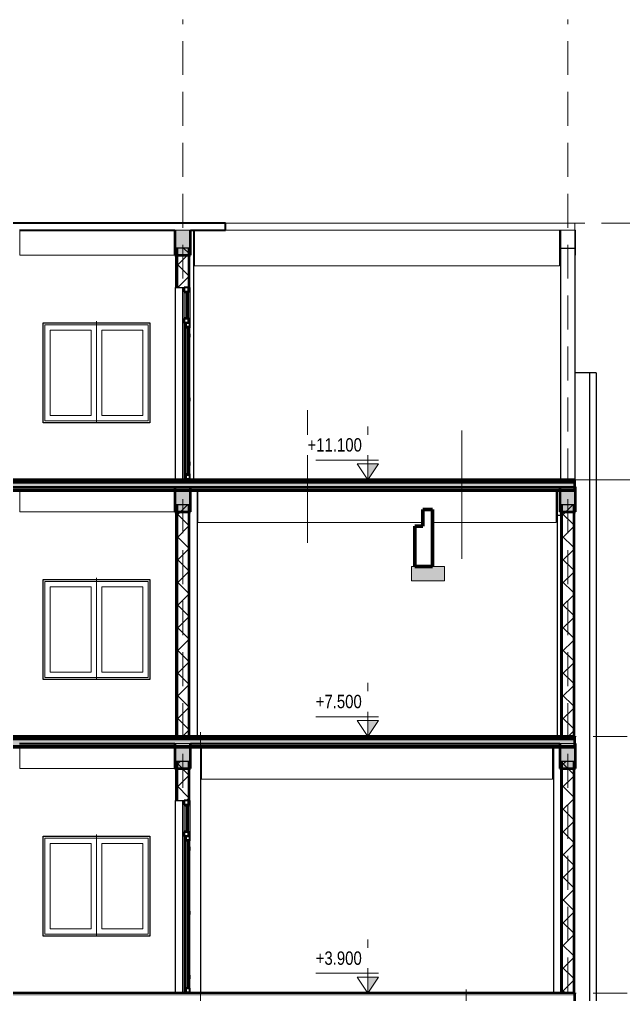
# Model space of a CAD drawing. Header units: millimetres. Extents: x -20510 to 108935, y -243239 to 20306.
# Drawn here: x 57310 to 65783, y -60120 to -46443 of the extents above; entities that cross this region are included whole.
import ezdxf

# ---------------------------------------------------------------- set-up
doc = ezdxf.new("R2010")
doc.units = ezdxf.units.MM
doc.linetypes.add('Hidden', pattern=[714.375, 476.25, -238.125])
for name, color, linetype, lineweight in [('A-DETL', 8, 'Continuous', 9), ('A-DETL-GENF', 8, 'Continuous', 18), ('A-DETL-WIDE', 7, 'Continuous', 70), ('A-DOOR', 2, 'Continuous', 18), ('A-FLOR', 7, 'Continuous', 9), ('A-FLOR-LEVL', 8, 'Continuous', 9), ('A-FLOR-MCUT', 7, 'Continuous', 50), ('A-FLOR-PATT', 8, 'Continuous', 9), ('A-GLAZ', 4, 'Continuous', 18), ('A-WALL', 7, 'Continuous', 25), ('A-WALL-PATT', 8, 'Continuous', 18), ('S-BEAM', 7, 'Continuous', 9), ('S-COLS', 7, 'Continuous', 25), ('S-FNDN', 7, 'Continuous', 9), ('S-GRID', 1, 'Continuous', 9)]:
    doc.layers.add(name, color=color, linetype=linetype, lineweight=lineweight)
doc.styles.add('Arial', font='arial.ttf', dxfattribs={"width": 0.8, "height": 250})
pattern_1 = [(0, (59370.136, -57999.29), (304.8, 76.2), [25.146, -203.454, 25.146, -203.454, -1219.2]), (0, (59370.136, -57999.29), (304.8, 76.2), [-457.2, 25.146, -432.054, 25.146, -203.454, -533.4]), (0, (59370.136, -57999.29), (304.8, 76.2), [-1143, 25.146, -127.254, 25.146, -355.854]), (120, (59484.436, -57961.19), (-218.39114, 225.86454), [25.146, -203.454, 25.146, -203.454, -1219.2]), (120, (59484.436, -57961.19), (-218.39114, 225.86454), [-457.2, 25.146, -432.054, 25.146, -203.454, -533.4]), (120, (59484.436, -57961.19), (-218.39114, 225.86454), [-1143, 25.146, -127.254, 25.146, -355.854]), (240, (59522.536, -57808.79), (-86.40886, -302.06454), [25.146, -203.454, 25.146, -203.454, -1219.2]), (240, (59522.536, -57808.79), (-86.40886, -302.06454), [-457.2, 25.146, -432.054, 25.146, -203.454, -533.4]), (240, (59522.536, -57808.79), (-86.40886, -302.06454), [-1143, 25.146, -127.254, 25.146, -355.854])]
pattern_2 = [(45, (59370.14, -57999.3), (-159.099, 159.099), []), (135, (59370.14, -57999.3), (-159.099, -159.099), [])]

# ---------------------------------------------------------------- blocks, each defined once
blk = doc.blocks.new('CỬA 1 CÁNH EROWINDOW_có ô chết_ - D4_1000x2200-2368989-MẶT CẮT 3-3')
at = {"layer": 'A-DOOR', "lineweight": 35}
for p, q in [((-5378, 6600), (-5378, 6539)), ((-5320, 6600), (-5378, 6600)), ((-5320, 6539), (-5320, 6600)), ((-5352, 6539), (-5378, 6539)), ((-5378, 6539), (-5352, 6519)), ((-5378, 6539), (-5320, 6539)), ((-5352, 6519), (-5352, 6539)), ((-5340, 6539), (-5352, 6539)), ((-5352, 6539), (-5352, 6161)), ((-5320, 6539), (-5340, 6539)), ((-5340, 6539), (-5340, 6519)), ((-5340, 6161), (-5340, 6539)), ((-5340, 6519), (-5330, 6519)), ((-5330, 6519), (-5320, 6529)), ((-5320, 6529), (-5320, 6539)), ((-5352, 6181), (-5378, 6161)), ((-5378, 6161), (-5352, 6161)), ((-5378, 6161), (-5378, 6100)), ((-5320, 6161), (-5378, 6161)), ((-5352, 6161), (-5352, 6181)), ((-5352, 6161), (-5340, 6161)), ((-5330, 6181), (-5340, 6181)), ((-5340, 6181), (-5340, 6161)), ((-5340, 6161), (-5320, 6161)), ((-5320, 6171), (-5330, 6181)), ((-5320, 6161), (-5320, 6171)), ((-5320, 6100), (-5320, 6161)), ((-5358, 6100), (-5378, 6100)), ((-5378, 6100), (-5366, 6080)), ((-5378, 6100), (-5320, 6100)), ((-5366, 6080), (-5358, 6080)), ((-5358, 6080), (-5358, 6100)), ((-5358, 6100), (-5358, 6044)), ((-5300, 6100), (-5358, 6100)), ((-5332, 6044), (-5358, 6044)), ((-5358, 6044), (-5332, 6024)), ((-5358, 6044), (-5300, 6044)), ((-5332, 6024), (-5332, 6044)), ((-5320, 6044), (-5332, 6044)), ((-5332, 6044), (-5332, 3971)), ((-5310, 6120), (-5320, 6120)), ((-5320, 6120), (-5320, 6100)), ((-5320, 6100), (-5300, 6100)), ((-5320, 6044), (-5320, 6024)), ((-5300, 6044), (-5320, 6044)), ((-5320, 3971), (-5320, 6044)), ((-5320, 6024), (-5310, 6024)), ((-5300, 6110), (-5310, 6120)), ((-5310, 6024), (-5300, 6034)), ((-5300, 6100), (-5300, 6110)), ((-5300, 6044), (-5300, 6100)), ((-5300, 6034), (-5300, 6044)), ((-5358, 3971), (-5358, 3915)), ((-5300, 3971), (-5358, 3971)), ((-5332, 3971), (-5320, 3971)), ((-5300, 3915), (-5300, 3971)), ((-5358, 3915), (-5300, 3915))]:
    blk.add_line(p, q, dxfattribs=at)
at = {"layer": 'A-DOOR'}
for p, q in [((-5378, 6161), (-5378, 6539)), ((-5378, 6161), (-5378, 6539)), ((-5330, 6181), (-5330, 6519)), ((-5320, 6171), (-5320, 6529)), ((-5378, 3900), (-5378, 6100)), ((-5378, 3900), (-5378, 6100)), ((-5366, 3900), (-5366, 6080)), ((-5358, 3971), (-5358, 6044)), ((-5358, 3971), (-5358, 6044)), ((-5310, 3971), (-5310, 6024)), ((-5300, 6034), (-5300, 3971)), ((-5297, 5950), (-5300, 5950)), ((-5297, 5950), (-5300, 5950)), ((-5300, 5902), (-5297, 5902)), ((-5300, 5902), (-5297, 5902)), ((-5297, 5950), (-5297, 5940)), ((-5297, 5912), (-5297, 5940)), ((-5297, 5912), (-5297, 5902)), ((-5297, 5050), (-5300, 5050)), ((-5297, 5050), (-5300, 5050)), ((-5300, 5002), (-5297, 5002)), ((-5300, 5002), (-5297, 5002)), ((-5297, 5050), (-5297, 5040)), ((-5297, 5012), (-5297, 5040)), ((-5297, 5012), (-5297, 5002)), ((-5297, 4150), (-5300, 4150)), ((-5297, 4150), (-5300, 4150)), ((-5297, 4150), (-5297, 4140)), ((-5297, 4112), (-5297, 4140)), ((-5297, 4112), (-5297, 4102)), ((-5300, 4102), (-5297, 4102)), ((-5300, 4102), (-5297, 4102)), ((-5358, 3915), (-5358, 3900)), ((-5320, 3915), (-5320, 3900))]:
    blk.add_line(p, q, dxfattribs=at)
blk = doc.blocks.new('CỬA 2 CÁNH EROWINDOW_có ô chết_ - D2_1400x2200-V19-MẶT CẮT 3-3')
at = {"layer": 'A-DOOR', "lineweight": 35}
for p, q in [((-5378, 13800), (-5378, 13739)), ((-5320, 13800), (-5378, 13800)), ((-5352, 13739), (-5378, 13739)), ((-5378, 13739), (-5352, 13719)), ((-5378, 13739), (-5320, 13739)), ((-5352, 13719), (-5352, 13739)), ((-5340, 13739), (-5352, 13739)), ((-5352, 13739), (-5352, 13361)), ((-5320, 13739), (-5340, 13739)), ((-5340, 13739), (-5340, 13719)), ((-5340, 13361), (-5340, 13739)), ((-5340, 13719), (-5330, 13719)), ((-5330, 13719), (-5320, 13729)), ((-5320, 13739), (-5320, 13800)), ((-5320, 13729), (-5320, 13739)), ((-5352, 13381), (-5378, 13361)), ((-5378, 13361), (-5352, 13361)), ((-5378, 13361), (-5378, 13300)), ((-5320, 13361), (-5378, 13361)), ((-5358, 13300), (-5378, 13300)), ((-5378, 13300), (-5366, 13280)), ((-5378, 13300), (-5320, 13300)), ((-5366, 13280), (-5358, 13280)), ((-5358, 13280), (-5358, 13300)), ((-5358, 13300), (-5358, 13244)), ((-5300, 13300), (-5358, 13300)), ((-5352, 13361), (-5352, 13381)), ((-5352, 13361), (-5340, 13361)), ((-5330, 13381), (-5340, 13381)), ((-5340, 13381), (-5340, 13361)), ((-5340, 13361), (-5320, 13361)), ((-5320, 13371), (-5330, 13381)), ((-5320, 13361), (-5320, 13371)), ((-5320, 13300), (-5320, 13361)), ((-5310, 13320), (-5320, 13320)), ((-5320, 13320), (-5320, 13300)), ((-5320, 13300), (-5300, 13300)), ((-5300, 13310), (-5310, 13320)), ((-5300, 13300), (-5300, 13310)), ((-5300, 13244), (-5300, 13300)), ((-5332, 13244), (-5358, 13244)), ((-5358, 13244), (-5332, 13224)), ((-5358, 13244), (-5300, 13244)), ((-5332, 13224), (-5332, 13244)), ((-5320, 13244), (-5332, 13244)), ((-5332, 13244), (-5332, 11171)), ((-5300, 13244), (-5320, 13244)), ((-5320, 13244), (-5320, 13224)), ((-5320, 11171), (-5320, 13244)), ((-5320, 13224), (-5310, 13224)), ((-5310, 13224), (-5300, 13234)), ((-5300, 13234), (-5300, 13244)), ((-5332, 11191), (-5358, 11171)), ((-5358, 11171), (-5332, 11171)), ((-5358, 11171), (-5358, 11115)), ((-5300, 11171), (-5358, 11171)), ((-5358, 11115), (-5300, 11115)), ((-5332, 11171), (-5332, 11191)), ((-5332, 11171), (-5320, 11171)), ((-5310, 11191), (-5320, 11191)), ((-5320, 11191), (-5320, 11171)), ((-5320, 11171), (-5300, 11171)), ((-5300, 11181), (-5310, 11191)), ((-5300, 11171), (-5300, 11181)), ((-5300, 11115), (-5300, 11171))]:
    blk.add_line(p, q, dxfattribs=at)
at = {"layer": 'A-DOOR'}
for p, q in [((-5378, 13361), (-5378, 13739)), ((-5378, 13361), (-5378, 13739)), ((-5330, 13381), (-5330, 13719)), ((-5320, 13371), (-5320, 13729)), ((-5378, 11100), (-5378, 13300)), ((-5378, 11100), (-5378, 13300)), ((-5366, 11100), (-5366, 13280)), ((-5358, 11171), (-5358, 13244)), ((-5358, 11171), (-5358, 13244)), ((-5310, 11191), (-5310, 13224)), ((-5300, 11181), (-5300, 13234)), ((-5297, 13150), (-5300, 13150)), ((-5297, 13150), (-5300, 13150)), ((-5297, 13150), (-5297, 13140)), ((-5297, 13112), (-5297, 13140)), ((-5300, 13102), (-5297, 13102)), ((-5300, 13102), (-5297, 13102)), ((-5297, 13112), (-5297, 13102)), ((-5297, 12250), (-5300, 12250)), ((-5297, 12250), (-5300, 12250)), ((-5300, 12202), (-5297, 12202)), ((-5300, 12202), (-5297, 12202)), ((-5297, 12250), (-5297, 12240)), ((-5297, 12212), (-5297, 12240)), ((-5297, 12212), (-5297, 12202)), ((-5297, 11350), (-5300, 11350)), ((-5297, 11350), (-5300, 11350)), ((-5300, 11302), (-5297, 11302)), ((-5300, 11302), (-5297, 11302)), ((-5297, 11350), (-5297, 11340)), ((-5297, 11312), (-5297, 11340)), ((-5297, 11312), (-5297, 11302)), ((-5358, 11100), (-5358, 11115)), ((-5320, 11115), (-5320, 11100))]:
    blk.add_line(p, q, dxfattribs=at)
blk = doc.blocks.new('M_Concrete-Rectangular-Column - COT220X300-2391836-MẶT CẮT 3-3')
at = {"layer": 'S-COLS'}
blk.add_line((-200, 7350), (-200, 3900), dxfattribs=at)
blk = doc.blocks.new('M_Concrete-Rectangular-Column - COT200X250-2391837-MẶT CẮT 3-3')
at = {"layer": 'S-COLS'}
blk.add_line((-150, 10950), (-150, 7500), dxfattribs=at)
blk = doc.blocks.new('M_Concrete-Rectangular-Column - COT200X200-2391835-MẶT CẮT 3-3')
at = {"layer": 'S-COLS'}
for p, q in [((-100, 14600), (-100, 11100)), ((100, 14600), (100, 11100))]:
    blk.add_line(p, q, dxfattribs=at)
blk = doc.blocks.new('M_Concrete-Rectangular-Column - COT250X350-2391838-MẶT CẮT 3-3')
at = {"layer": 'S-COLS'}
blk.add_line((-5150, 7350), (-5150, 3900), dxfattribs=at)
blk = doc.blocks.new('M_Concrete-Rectangular-Column - COT220X300-2391839-MẶT CẮT 3-3')
at = {"layer": 'S-COLS'}
blk.add_line((-5200, 10950), (-5200, 7500), dxfattribs=at)
blk = doc.blocks.new('M_Concrete-Rectangular-Column - COT200X250-2391840-MẶT CẮT 3-3')
at = {"layer": 'S-COLS'}
blk.add_line((-5250, 14600), (-5250, 11100), dxfattribs=at)
blk = doc.blocks.new('CUA SO 2 CANH NHOM KINH O O THOANG - K4-2413349-MẶT CẮT 3-3')
at = {"layer": 'A-GLAZ', "lineweight": 18}
for p, q in [((-7335, 6075), (-7335, 4725)), ((-7335, 6075), (-5885, 6075)), ((-6610, 4725), (-6610, 6075)), ((-6610, 6075), (-6610, 4725)), ((-5885, 4725), (-5885, 6075)), ((-7259, 5999), (-7259, 4801)), ((-7259, 5999), (-6686, 5999)), ((-6686, 4801), (-6686, 5999)), ((-6534, 5999), (-6534, 4801)), ((-6534, 5999), (-5961, 5999)), ((-5961, 4801), (-5961, 5999)), ((-7259, 4801), (-6686, 4801)), ((-6534, 4801), (-5961, 4801)), ((-7335, 4725), (-5885, 4725))]:
    blk.add_line(p, q, dxfattribs=at)
at = {"layer": 'A-GLAZ'}
for q in [(-6610, 6125), (-6610, 4700)]:
    blk.add_line((-6610, 6100), q, dxfattribs=at)
blk = doc.blocks.new('Level - 000_-1742766-MẶT CẮT 3-3')
at = {"layer": 'A-FLOR-LEVL'}
blk.add_hatch(color=256, dxfattribs=at).paths.add_polyline_path([(15834, 4125), (15834, 3900), (15684, 4125)])
for p, q in [((15834, 3900), (15834, 4650)), ((15684, 4177), (16563, 4177)), ((15834, 3900), (15684, 4125)), ((15684, 4125), (15984, 4125)), ((15834, 4125), (15684, 4125)), ((15684, 4125), (15834, 3900)), ((15834, 3900), (15984, 4125)), ((15834, 3900), (15834, 4125)), ((15684, 3900), (15984, 3900))]:
    blk.add_line(p, q, dxfattribs=at)

msp = doc.modelspace()

# ---------------------------------------------------------------- hatches: boundary and pattern name
at = {"layer": 'A-DETL-GENF'}
msp.add_hatch(color=7, dxfattribs=at).paths.add_polyline_path([(63136.3, -54315), (63272.2, -54315), (63272.2, -54115), (62807.2, -54115), (62807.2, -54315), (63102.9, -54315)])
at = {"layer": 'A-FLOR-PATT'}
for points in [[(65100.4, -52940), (65100.4, -52900), (50000, -52900), (50000, -52940), (64937.3, -52940)], [(50000, -53040), (65100.4, -53040), (65100.4, -52940), (50000, -52940)], [(64773.6, -56540), (65100.4, -56540), (65100.4, -56500), (50000, -56500), (50000, -56540), (64446.1, -56540)], [(54540.3, -56640), (65100.4, -56640), (65100.4, -56540), (50000, -56540), (50000, -56640), (54458.4, -56640)], [(64937.3, -60140), (65100.4, -60140), (65100.4, -60100), (50000, -60100), (50000, -60140), (64773.6, -60140)]]:
    msp.add_hatch(color=256, dxfattribs=at).paths.add_polyline_path(points)
at = {"layer": 'A-FLOR-PATT', "lineweight": 18}
for points in [[(65100.4, -53050), (65100.4, -53040), (50000, -53040), (50000, -53050), (64937.3, -53050)], [(65100.4, -56650), (65100.4, -56640), (50000, -56640), (50000, -56650), (64937.3, -56650)]]:
    msp.add_hatch(color=256, dxfattribs=at).paths.add_polyline_path(points)
at = {"layer": 'A-WALL-PATT', "lineweight": 18}
h = msp.add_hatch(dxfattribs=at)
h.set_pattern_fill('FP_1', color=256, style=0, pattern_type=2)
h.set_pattern_definition(pattern_1)
h.paths.add_polyline_path([(59500, -50200), (59515, -50200), (59515, -49650), (59500, -49650), (59500, -49949.7)])
h = msp.add_hatch(dxfattribs=at)
h.set_pattern_fill('FP_2', color=256, style=0, pattern_type=2)
h.set_pattern_definition(pattern_2)
h.paths.add_polyline_path([(59515, -50200), (59685, -50200), (59685, -49650), (59515, -49650), (59515, -49949.7)])
h = msp.add_hatch(dxfattribs=at)
h.set_pattern_fill('FP_1', color=256, style=0, pattern_type=2)
h.set_pattern_definition(pattern_1)
h.paths.add_polyline_path([(59685, -50200), (59700, -50200), (59700, -49650), (59685, -49650), (59685, -49949.7)])
h = msp.add_hatch(dxfattribs=at)
h.set_pattern_fill('FP_1', color=256, style=0, pattern_type=2)
h.set_pattern_definition(pattern_1)
h.paths.add_polyline_path([(59515, -56500), (59515, -53250), (59500, -53250), (59500, -56500)])
h = msp.add_hatch(dxfattribs=at)
h.set_pattern_fill('FP_2', color=256, style=0, pattern_type=2)
h.set_pattern_definition(pattern_2)
h.paths.add_polyline_path([(59534.1, -56500), (59685, -56500), (59685, -53250), (59515, -53250), (59515, -56500)])
h = msp.add_hatch(dxfattribs=at)
h.set_pattern_fill('FP_1', color=256, style=0, pattern_type=2)
h.set_pattern_definition(pattern_1)
h.paths.add_polyline_path([(59685, -56500), (59700, -56500), (59700, -53250), (59685, -53250), (59685, -56435.6)])
h = msp.add_hatch(dxfattribs=at)
h.set_pattern_fill('FP_1', color=256, style=0, pattern_type=2)
h.set_pattern_definition(pattern_1)
h.paths.add_polyline_path([(64915, -56500), (64915, -53250), (64900, -53250), (64900, -56500)])
h = msp.add_hatch(dxfattribs=at)
h.set_pattern_fill('FP_2', color=256, style=0, pattern_type=2)
h.set_pattern_definition(pattern_2)
h.paths.add_polyline_path([(64915, -56500), (65085, -56500), (65085, -53250), (64915, -53250), (64915, -56303.2)])
h = msp.add_hatch(dxfattribs=at)
h.set_pattern_fill('FP_1', color=256, style=0, pattern_type=2)
h.set_pattern_definition(pattern_1)
h.paths.add_polyline_path([(65100, -56500), (65100, -53250), (65085, -53250), (65085, -56500)])
h = msp.add_hatch(dxfattribs=at)
h.set_pattern_fill('FP_1', color=256, style=0, pattern_type=2)
h.set_pattern_definition(pattern_1)
h.paths.add_polyline_path([(59500, -57400), (59515, -57400), (59515, -56850), (59500, -56850), (59500, -57362.1)])
h = msp.add_hatch(dxfattribs=at)
h.set_pattern_fill('FP_2', color=256, style=0, pattern_type=2)
h.set_pattern_definition(pattern_2)
h.paths.add_polyline_path([(59685, -57400), (59685, -56850), (59515, -56850), (59515, -57400), (59616, -57400)])
h = msp.add_hatch(dxfattribs=at)
h.set_pattern_fill('FP_1', color=256, style=0, pattern_type=2)
h.set_pattern_definition(pattern_1)
h.paths.add_polyline_path([(59697.9, -57400), (59700, -57400), (59700, -56850), (59685, -56850), (59685, -57400)])
h = msp.add_hatch(dxfattribs=at)
h.set_pattern_fill('FP_1', color=256, style=0, pattern_type=2)
h.set_pattern_definition(pattern_1)
h.paths.add_polyline_path([(64915, -60100), (64915, -56850), (64900, -56850), (64900, -60100)])
h = msp.add_hatch(dxfattribs=at)
h.set_pattern_fill('FP_2', color=256, style=0, pattern_type=2)
h.set_pattern_definition(pattern_2)
h.paths.add_polyline_path([(65085, -60100), (65085, -56850), (64915, -56850), (64915, -60100), (64937.3, -60100)])
h = msp.add_hatch(dxfattribs=at)
h.set_pattern_fill('FP_1', color=256, style=0, pattern_type=2)
h.set_pattern_definition(pattern_1)
h.paths.add_polyline_path([(65100, -60100), (65100, -56850), (65085, -56850), (65085, -60100)])
at = {"layer": 'S-BEAM'}
for points in [[(59490, -49750), (59710, -49750), (59710, -49400), (59490, -49400), (59490, -49420.3)], [(59710, -53350), (59710, -53000), (59490, -53000), (59490, -53350), (59534.1, -53350)], [(64890, -53350), (65110, -53350), (65110, -53000), (64890, -53000), (64890, -53126.5)], [(59490, -56950), (59710, -56950), (59710, -56600), (59490, -56600), (59490, -56832.7)], [(64937.3, -56950), (65110, -56950), (65110, -56600), (64890, -56600), (64890, -56950)]]:
    msp.add_hatch(color=256, dxfattribs=at).paths.add_polyline_path(points)

# ---------------------------------------------------------------- linework, layer by layer
at = {"layer": 'A-DETL'}
for p, q in [((61348.6, -51923.4), (61348.6, -53783.4)), ((63516.1, -52207), (63516.1, -54007)), ((62857.9, -54115), (62807.2, -54115)), ((62807.2, -54115), (62807.2, -54315)), ((63272.2, -54115), (63102.9, -54115)), ((63272.2, -54315), (63272.2, -54115)), ((62807.2, -54315), (63272.2, -54315)), ((59848.6, -56440), (59848.6, -57440)), ((59848.6, -60048.9), (59848.6, -61103.8)), ((63577.7, -60048.9), (63577.7, -61103.8))]:
    msp.add_line(p, q, dxfattribs=at)
at = {"layer": 'A-DETL-WIDE'}
for p, q in [((63102.9, -53315), (62967.9, -53315)), ((62967.9, -53315), (62967.9, -53550)), ((63102.9, -54115), (63102.9, -53315)), ((62967.9, -53550), (62857.9, -53550)), ((62857.9, -53550), (62857.9, -54115)), ((62857.9, -54115), (63102.9, -54115))]:
    msp.add_line(p, q, dxfattribs=at)
at = {"layer": 'A-FLOR', "color": 250, "lineweight": 50}
for p, q in [((65100.4, -52900), (50000, -52900)), ((65100.4, -53050), (65100.4, -52900)), ((50000, -53050), (65100.4, -53050)), ((65100.4, -56500), (50000, -56500)), ((65100.4, -56650), (65100.4, -56500)), ((50000, -56650), (65100.4, -56650)), ((65100.4, -60100), (50000, -60100)), ((65100.4, -60250), (65100.4, -60100))]:
    msp.add_line(p, q, dxfattribs=at)
at = {"layer": 'A-FLOR'}
msp.add_line((59812.7, -53130), (59800, -53130), dxfattribs=at)
at = {"layer": 'A-FLOR-LEVL', "linetype": 'Hidden'}
for p, q in [((49760, -49300), (71604.5, -49300)), ((49760, -52900), (71604.5, -52900)), ((62195.1, -52900), (80834.3, -52900)), ((80834.3, -56500), (62195.1, -56500)), ((80834.3, -60100), (62195.1, -60100))]:
    msp.add_line(p, q, dxfattribs=at)
at = {"layer": 'A-FLOR-MCUT'}
for p, q in [((65100.4, -52940), (50000, -52940)), ((65100.4, -53040), (50000, -53040)), ((65100.4, -56540), (50000, -56540)), ((65100.4, -56640), (50000, -56640))]:
    msp.add_line(p, q, dxfattribs=at)
at = {"layer": 'A-WALL'}
for p, q in [((57312.7, -49650), (57310, -49650)), ((59490, -49650), (59487.3, -49650)), ((64900, -49800), (64900, -49650)), ((64900, -49650), (65100, -49650)), ((65100, -49650), (65100, -52900)), ((59762.7, -49800), (59750, -49800)), ((64900, -49800), (64887.3, -49800)), ((59500, -52900), (59500, -50200)), ((59600, -52900), (59600, -50200)), ((59700, -50200), (59700, -50690)), ((57640, -52100), (57640, -50700)), ((57640, -50700), (59140, -50700)), ((59140, -50700), (59140, -52100)), ((65400, -51400), (65100, -51400)), ((65306, -51400), (65306, -64000)), ((65400, -51400), (65400, -64000)), ((59140, -52100), (57640, -52100)), ((59700, -52885), (59700, -52900)), ((57312.7, -53250), (57310, -53250)), ((59490, -53250), (59487.3, -53250)), ((59812.7, -53250), (59800, -53250)), ((59812.7, -53400), (59800, -53400)), ((64900, -53400), (64837.3, -53400)), ((57640, -55700), (57640, -54300)), ((57640, -54300), (59140, -54300)), ((59140, -54300), (59140, -55700)), ((59140, -55700), (57640, -55700)), ((57312.7, -56850), (57310, -56850)), ((59490, -56850), (59487.3, -56850)), ((59862.7, -56850), (59850, -56850)), ((59862.7, -57000), (59850, -57000)), ((64800, -57000), (64787.3, -57000)), ((59500, -60100), (59500, -57400)), ((59600, -60100), (59600, -57400)), ((59700, -57400), (59700, -57890)), ((57640, -59300), (57640, -57900)), ((57640, -57900), (59140, -57900)), ((59140, -57900), (59140, -59300)), ((59140, -59300), (57640, -59300)), ((59700, -60085), (59700, -60100))]:
    msp.add_line(p, q, dxfattribs=at)
at = {"layer": 'A-WALL', "lineweight": 25}
for p, q in [((59700, -49650), (59500, -49650)), ((59500, -49650), (59500, -50200)), ((59700, -50200), (59700, -49650)), ((59500, -50200), (59700, -50200)), ((59700, -53250), (59500, -53250)), ((59500, -53250), (59500, -56500)), ((59700, -56500), (59700, -53250)), ((65100, -53250), (64900, -53250)), ((64900, -53250), (64900, -56500)), ((65100, -56500), (65100, -53250)), ((59700, -56850), (59500, -56850)), ((59500, -56850), (59500, -57400)), ((59700, -57400), (59700, -56850)), ((65100, -56850), (64900, -56850)), ((64900, -56850), (64900, -60100)), ((65100, -60100), (65100, -56850)), ((59500, -57400), (59700, -57400))]:
    msp.add_line(p, q, dxfattribs=at)
at = {"layer": 'A-WALL', "lineweight": 50}
for p, q in [((59515, -49650), (59515, -50200)), ((59685, -49650), (59685, -50200)), ((59515, -53250), (59515, -56500)), ((59685, -53250), (59685, -56500)), ((64915, -53250), (64915, -56500)), ((65085, -53250), (65085, -56500)), ((59515, -56850), (59515, -57400)), ((59685, -56850), (59685, -57400)), ((64915, -56850), (64915, -60100)), ((65085, -56850), (65085, -60100))]:
    msp.add_line(p, q, dxfattribs=at)
at = {"layer": 'S-BEAM'}
for p, q in [((57312.7, -49750), (57312.7, -49400)), ((59487.3, -49400), (59487.3, -49750)), ((59710, -49400), (59490, -49400)), ((59762.7, -49900), (59762.7, -49400)), ((64887.3, -49400), (64887.3, -49900)), ((64890, -49400), (64890, -49750)), ((65110, -49400), (65100, -49400)), ((65110, -49750), (65110, -49400)), ((59487.3, -49750), (57312.7, -49750)), ((64890, -49750), (64900, -49750)), ((65100, -49750), (65110, -49750)), ((64887.3, -49900), (59762.7, -49900)), ((57312.7, -53350), (57312.7, -53050)), ((59487.3, -53050), (59487.3, -53350)), ((59710, -53000), (59490, -53000)), ((59812.7, -53500), (59812.7, -53050)), ((64837.3, -53050), (64837.3, -53500)), ((65100, -53000), (64890, -53000)), ((59487.3, -53350), (57312.7, -53350)), ((62967.9, -53500), (59812.7, -53500)), ((64837.3, -53500), (63102.9, -53500)), ((59710, -56600), (59490, -56600)), ((65100, -56600), (64890, -56600)), ((57312.7, -56950), (57312.7, -56650)), ((59487.3, -56650), (59487.3, -56950)), ((59862.7, -57100), (59862.7, -56650)), ((64787.3, -56650), (64787.3, -57100)), ((59487.3, -56950), (57312.7, -56950)), ((64787.3, -57100), (59862.7, -57100))]:
    msp.add_line(p, q, dxfattribs=at)
at = {"layer": 'S-BEAM', "lineweight": 50}
for p, q in [((59490, -49400), (59490, -49750)), ((59710, -49750), (59710, -49400)), ((59490, -49750), (59710, -49750)), ((59490, -53000), (59490, -53350)), ((59710, -53350), (59710, -53000)), ((64890, -53000), (64890, -53350)), ((65110, -53000), (65100, -53000)), ((65110, -53350), (65110, -53000)), ((59490, -53350), (59710, -53350)), ((64890, -53350), (65110, -53350)), ((59490, -56600), (59490, -56950)), ((59710, -56950), (59710, -56600)), ((64890, -56600), (64890, -56950)), ((65110, -56600), (65100, -56600)), ((65110, -56950), (65110, -56600)), ((59490, -56950), (59710, -56950)), ((64890, -56950), (65110, -56950))]:
    msp.add_line(p, q, dxfattribs=at)
at = {"layer": 'S-FNDN', "lineweight": 35}
for p, q in [((60200, -49300), (50000, -49300)), ((60200, -49400), (60200, -49300)), ((57310, -49400), (59490, -49400)), ((59710, -49400), (60200, -49400)), ((65100, -53000), (65100, -52900)), ((50000, -53000), (65100.4, -53000)), ((57310, -56600), (59490, -56600)), ((59710, -56600), (64890, -56600)), ((65100, -56600), (65100, -56500)), ((65100, -60200), (65100, -60100))]:
    msp.add_line(p, q, dxfattribs=at)
at = {"layer": 'S-FNDN'}
for p, q in [((60200, -49300), (65100, -49300)), ((65100, -49300), (65100, -49400)), ((59490, -49400), (59710, -49400)), ((65100, -49400), (60200, -49400)), ((59490, -56600), (59710, -56600)), ((64890, -56600), (65100, -56600))]:
    msp.add_line(p, q, dxfattribs=at)
at = {"layer": 'S-GRID', "linetype": 'Hidden'}
for p, q in [((59600, -67223.2), (59600, -46442.8)), ((65000, -67223.2), (65000, -46442.8))]:
    msp.add_line(p, q, dxfattribs=at)

# ---------------------------------------------------------------- block references
at = {"layer": 'A-DOOR'}
for name in ['CỬA 2 CÁNH EROWINDOW_có ô chết_ - D2_1400x2200-V19-MẶT CẮT 3-3', 'CỬA 1 CÁNH EROWINDOW_có ô chết_ - D4_1000x2200-2368989-MẶT CẮT 3-3']:
    msp.add_blockref(name, (65000, -64000), dxfattribs=at)
at = {"layer": 'A-FLOR-LEVL', "extrusion": (0, 0, -1)}
for p in [(-78029.4, -56800), (-78029.4, -60400), (-78029.4, -64000)]:
    msp.add_blockref('Level - 000_-1742766-MẶT CẮT 3-3', p, dxfattribs=at)
at = {"layer": 'A-GLAZ'}
for p in [(65000, -56800), (65000, -60400), (65000, -64000)]:
    msp.add_blockref('CUA SO 2 CANH NHOM KINH O O THOANG - K4-2413349-MẶT CẮT 3-3', p, dxfattribs=at)
at = {"layer": 'S-COLS'}
for name in ['M_Concrete-Rectangular-Column - COT200X250-2391840-MẶT CẮT 3-3', 'M_Concrete-Rectangular-Column - COT200X200-2391835-MẶT CẮT 3-3', 'M_Concrete-Rectangular-Column - COT220X300-2391839-MẶT CẮT 3-3', 'M_Concrete-Rectangular-Column - COT200X250-2391837-MẶT CẮT 3-3', 'M_Concrete-Rectangular-Column - COT250X350-2391838-MẶT CẮT 3-3', 'M_Concrete-Rectangular-Column - COT220X300-2391836-MẶT CẮT 3-3']:
    msp.add_blockref(name, (65000, -64000), dxfattribs=at)

# ---------------------------------------------------------------- next in the draw order: texts
at = {"layer": 'A-FLOR-LEVL', "char_height": 187.5, "attachment_point": 1, "style": 'Arial', "bg_fill": 3, "box_fill_scale": 1.25, "bg_fill_color": 9, "bg_fill_true_color": 13158600, "bg_fill_transparency": 0}
for s, insert, width in [('+11.100', (61349.6, -52316), 918.734), ('+7.500', (61464.8, -55916), 779.24), ('+3.900', (61464.8, -59516), 779.24)]:
    msp.add_mtext(s, dxfattribs=dict(at, insert=insert, width=width))

# ---------------------------------------------------------------- next in the draw order: texts
for s, insert, width in [('+11.100', (61349.6, -52316), 918.734), ('+7.500', (61464.8, -55916), 779.24), ('+3.900', (61464.8, -59516), 779.24)]:
    msp.add_mtext(s, dxfattribs=dict(at, insert=insert, width=width))

doc.saveas('drawing.dxf')
